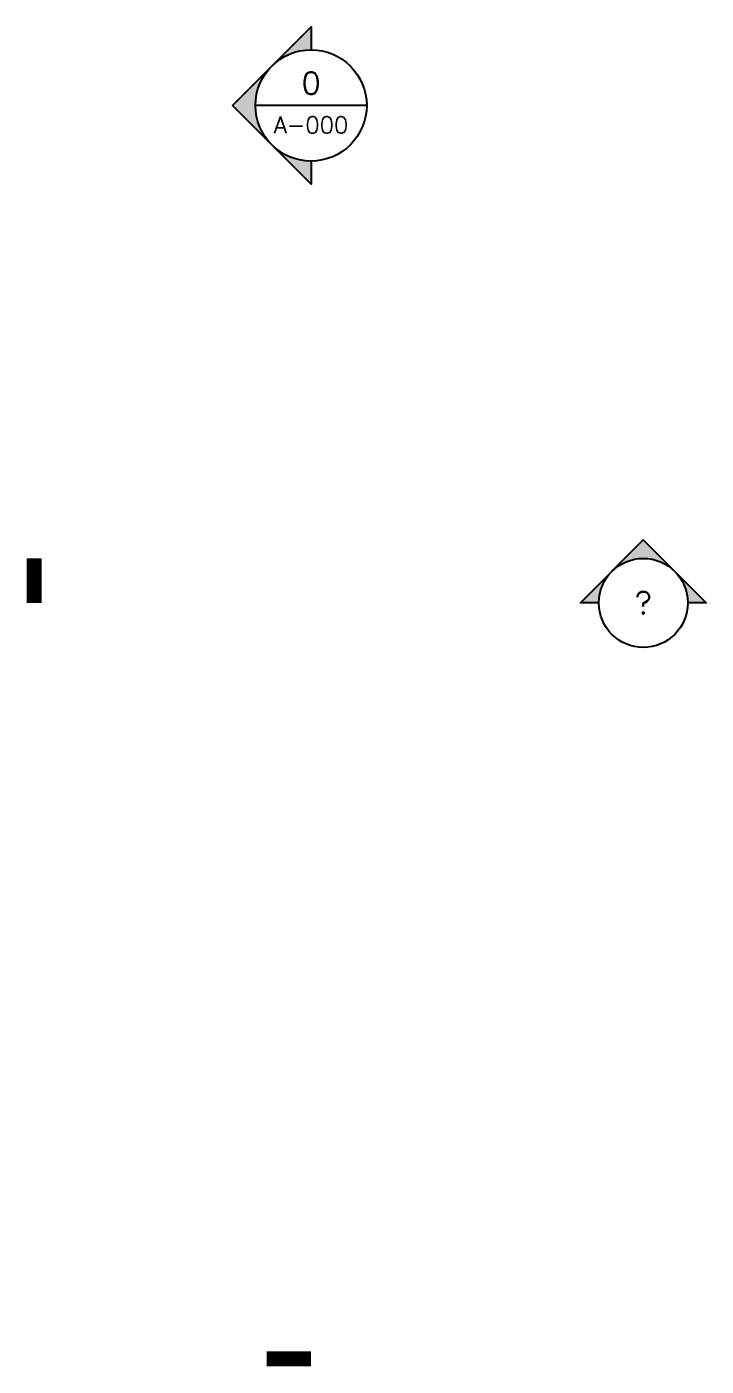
# Model space of a CAD drawing. Header units: inches. Extents: x 1871 to 6822, y -86 to 4217.
# Drawn here: x 1871 to 2146, y 591 to 1133 of the extents above; entities that cross this region are included whole.
import ezdxf
from ezdxf.enums import TextEntityAlignment as Align

# ---------------------------------------------------------------- set-up
doc = ezdxf.new("R2010")
doc.units = ezdxf.units.IN
doc.header["$LTSCALE"] = 0.5
doc.header["$MEASUREMENT"] = 0
doc.layers.get('0').update_dxf_attribs({"lineweight": 18})
doc.layers.add('A-Detl-Iden', color=151, linetype='Continuous', lineweight=25)
doc.styles.add('Arch-Dim', font='romans.shx', dxfattribs={"width": 0.75})
doc.styles.add('RomanS', font='romans.shx')

# ---------------------------------------------------------------- blocks, each defined once
blk = doc.blocks.new('Anno_Section_A1')
at = {"color": 0, "linetype": 'ByBlock', "lineweight": -2}
blk.add_circle((0, 0), 2, dxfattribs=at)
at = {"color": 0, "linetype": 'ByBlock', "lineweight": -2, "style": 'RomanS'}
blk.add_attdef('NUMBER', text='', height=1, dxfattribs=at).set_placement((0, 0), align=Align.MIDDLE)
blk = doc.blocks.new('Anno_Arrow_A1')
at = {"linetype": 'ByBlock', "lineweight": -2}
h = blk.add_hatch(color=0, dxfattribs=at)
h.paths.add_polyline_path([(-1.414, 1.414), (-2.828, 0), (-2, 0, -0.198912)])
h.paths.add_polyline_path([(0, 2.828), (-1.414, 1.414, -0.414214), (1.414, 1.414)])
h.paths.add_polyline_path([(1.899, 0.93), (1.796, 0.88, -0.114349), (2, 0), (2.828, 0)])
h.paths.add_polyline_path([(1.414, 1.414, -0.082683), (1.796, 0.88), (1.899, 0.93)])
at = {"color": 0, "linetype": 'ByBlock', "lineweight": -2}
blk.add_lwpolyline([(-2, 0), (-2.828, 0), (0, 2.828), (2.828, 0), (2, 0)], dxfattribs=at)
blk = doc.blocks.new('Anno_Section_A2')
at = {"color": 0, "linetype": 'ByBlock', "lineweight": -2}
blk.add_line((2.5, 0), (-2.5, 0), dxfattribs=at)
blk.add_circle((0, 0), 2.5, dxfattribs=at)
at = {"color": 0, "linetype": 'ByBlock', "lineweight": -2, "style": 'RomanS'}
blk.add_attdef('NUMBER', text='', height=1, dxfattribs=at).set_placement((0, 0.5), align=Align.CENTER)
blk.add_attdef('SHEET', text='', height=0.75, dxfattribs=at).set_placement((0, -0.5), align=Align.TOP_CENTER)
blk = doc.blocks.new('Anno_Arrow_A2')
at = {"linetype": 'ByBlock', "lineweight": -2}
h = blk.add_hatch(color=0, dxfattribs=at)
h.paths.add_polyline_path([(-1.768, 1.768), (-3.536, 0), (-2.5, 0, -0.198912)])
h.paths.add_polyline_path([(0, 3.536), (-1.768, 1.768, -0.414214), (1.768, 1.768)])
h.paths.add_polyline_path([(2.373, 1.162), (2.245, 1.1, -0.114349), (2.5, 0), (3.536, 0)])
h.paths.add_polyline_path([(1.768, 1.768, -0.082683), (2.245, 1.1), (2.373, 1.162)])
at = {"color": 0, "linetype": 'ByBlock', "lineweight": -2}
blk.add_lwpolyline([(-2.5, 0), (-3.536, 0), (0, 3.536), (3.536, 0), (2.5, 0)], dxfattribs=at)

msp = doc.modelspace()

# ---------------------------------------------------------------- linework, layer by layer
at = {"layer": 'A-Detl-Iden'}
for points in [[(1967.92, 593.96, 6, 6, 0), (1985.92, 593.96, 0, 0, 0), (1985.92, 1078.49, 0, 0, 0)], [(1873.86, 917.76, 6, 6, 0), (1873.86, 899.76, 0, 0, 0), (2102.37, 899.76, 0, 0, 0)], [(1873.86, 917.76, 6, 6, 0), (1873.86, 899.76, 0, 0, 0)], [(1967.92, 593.96, 6, 6, 0), (1985.92, 593.96, 0, 0, 0)]]:
    msp.add_lwpolyline(points, format="xyseb", dxfattribs=at)

# ---------------------------------------------------------------- block references
at = {"layer": 'A-Detl-Iden', "xscale": 9, "yscale": 9, "zscale": 9, "rotation": 90}
msp.add_blockref('Anno_Arrow_A2', (1985.92, 1100.99), dxfattribs=at)
at = {"layer": 'A-Detl-Iden'}
ref = msp.add_blockref('Anno_Section_A2', (1985.92, 1100.99), dxfattribs=dict(at, xscale=9, yscale=9, zscale=9))
ref.add_attrib('SHEET', 'A-000', dxfattribs={"layer": '0', "color": 0, "linetype": 'ByBlock', "lineweight": -2, "height": 6.75, "style": 'Arch-Dim'}).set_placement((1985.92, 1096.49), align=Align.TOP_CENTER)
ref.add_attrib('NUMBER', '0', dxfattribs={"layer": '0', "color": 0, "linetype": 'ByBlock', "lineweight": -2, "height": 9, "style": 'Arch-Dim'}).set_placement((1985.92, 1105.49), align=Align.CENTER)
at = {"layer": 'A-Detl-Iden', "xscale": 9, "yscale": 9, "zscale": 9}
msp.add_blockref('Anno_Arrow_A1', (2120.37, 899.76), dxfattribs=at)
at = {"layer": 'A-Detl-Iden'}
ref = msp.add_blockref('Anno_Section_A1', (2120.37, 899.76), dxfattribs=dict(at, xscale=9, yscale=9, zscale=9))
ref.add_attrib('NUMBER', '?', dxfattribs={"layer": '0', "color": 0, "linetype": 'ByBlock', "lineweight": -2, "height": 9, "style": 'Arch-Dim'}).set_placement((2120.37, 899.76), align=Align.MIDDLE)

doc.saveas('drawing.dxf')
